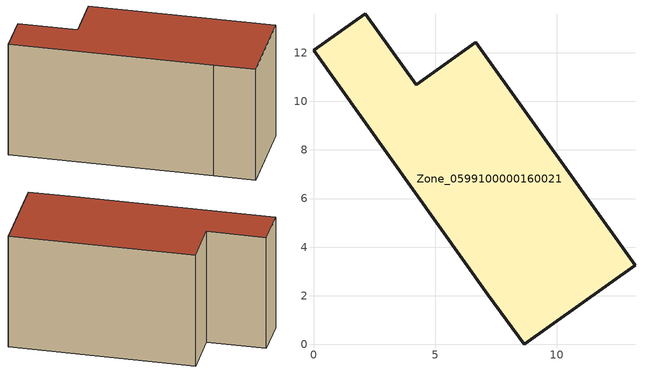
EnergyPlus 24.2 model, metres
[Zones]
Zone_0599100000160021
 floor ground (C_G): 7.18,2.03 0,12.09 2.12,13.61 4.22,10.67 6.67,12.43 13.22,3.26 8.66,0 z0
 wall outside (C_F): 4.22,10.67 2.12,13.61 0,12.09 7.18,2.03 8.66,0 13.22,3.26 6.67,12.43 4.22,10.67 z0:7.4
 roof outside (C_R): 13.22,3.26 6.67,12.43 4.22,10.67 2.12,13.61 0,12.09 7.18,2.03 8.66,0 z7.4
[BUILDING]
Pand.0599100000160021: North Axis=0; Terrain=City; Loads Convergence Tolerance Value=0.04; Temperature Convergence Tolerance Value=0.4; Solar Distribution=FullExterior; Maximum Number of Warmup Days=25; Minimum Number of Warmup Days=1
[Site:Location]
Rotterdam.The.Hague.AP_ZH_NLD Design_Conditions: Latitude=51.96; Longitude=4.45; Time Zone=1; Elevation=-4.5
[SITE:GROUNDTEMPERATURE:BUILDINGSURFACE]
18, 18, 18, 18, 18, 18, 18, 18, 18, 18, 18, 18
[MATERIAL] Thermal Absorptance=0.9; Solar Absorptance=0.7; Visible Absorptance=0.7
Name | Roughness | Thickness | Conductivity | Density | Specific Heat
G.TC.1975-1991 | MediumSmooth | 0.15 | 0.288461 | 540 | 1210
F.TC.1975-1991 | Rough | 0.3 | 0.230769 | 1920 | 840
R.TC.1975-1991 | MediumRough | 0.2 | 0.153846 | 1500 | 1000
[CONSTRUCTION]
C_G: G.TC.1975-1991
C_F: F.TC.1975-1991
C_R: R.TC.1975-1991
[ZONE]
Zone_0599100000160021: Type=1; Multiplier=1; Ceiling Height=Autocalculate; Volume=Autocalculate; Floor Area=autocalculate; Part of Total Floor Area=Yes
[ZONEINFILTRATION:DESIGNFLOWRATE]
Infil_Zone_0599100000160021: Zone or ZoneList or Space or SpaceList=Zone_0599100000160021; Schedule=AlwaysOn; Design Flow Rate Calculation Method=Flow/Area; Flow Rate per Floor Area=0.003; Constant Term Coefficient=1; Temperature Term Coefficient=0; Velocity Term Coefficient=0; Velocity Squared Term Coefficient=0
[HVACTEMPLATE:ZONE:IDEALLOADSAIRSYSTEM]
Zone_0599100000160021: Maximum Heating Supply Air Temperature=50; Minimum Cooling Supply Air Temperature=13; Maximum Heating Supply Air Humidity Ratio=0.0156; Minimum Cooling Supply Air Humidity Ratio=0.0077; Heating Limit=NoLimit; Cooling Limit=NoLimit; Dehumidification Control Type=ConstantSensibleHeatRatio; Cooling Sensible Heat Ratio=0.7; Dehumidification Setpoint=60; Humidification Control Type=None; Humidification Setpoint=30; Outdoor Air Method=None; Outdoor Air Flow Rate per Person=0.00944; Outdoor Air Flow Rate per Zone Floor Area=0; Outdoor Air Flow Rate per Zone=0; Demand Controlled Ventilation Type=None; Outdoor Air Economizer Type=NoEconomizer; Heat Recovery Type=None; Sensible Heat Recovery Effectiveness=0.7; Latent Heat Recovery Effectiveness=0.65
[ZONECONTROL:THERMOSTAT]
ThermostatControl_Zone_0599100000160021: Zone or ZoneList=Zone_0599100000160021; Control Type Schedule=DualSetpointControlType; Control 1=Thermostat_Zone_0599100000160021; Temperature Difference Between Cutout And Setpoint=0
[THERMOSTATSETPOINT:DUALSETPOINT]
Thermostat_Zone_0599100000160021: Heating Setpoint Temperature Schedule=HeatingSetpoint_Zone_0599100000160021; Cooling Setpoint Temperature Schedule=CoolingSetpoint_Zone_0599100000160021
[SCHEDULE:COMPACT]
HeatingSetpoint_Zone_0599100000160021: Through: 12/31, For: AllDays, Until: 24:00, 21
CoolingSetpoint_Zone_0599100000160021: Through: 12/31, For: AllDays, Until: 24:00, 24
DualSetpointControlType: Through: 12/31, For: AllDays, Until: 24:00, 4
AlwaysOn: Through: 12/31, For: AllDays, Until: 24:00, 1
